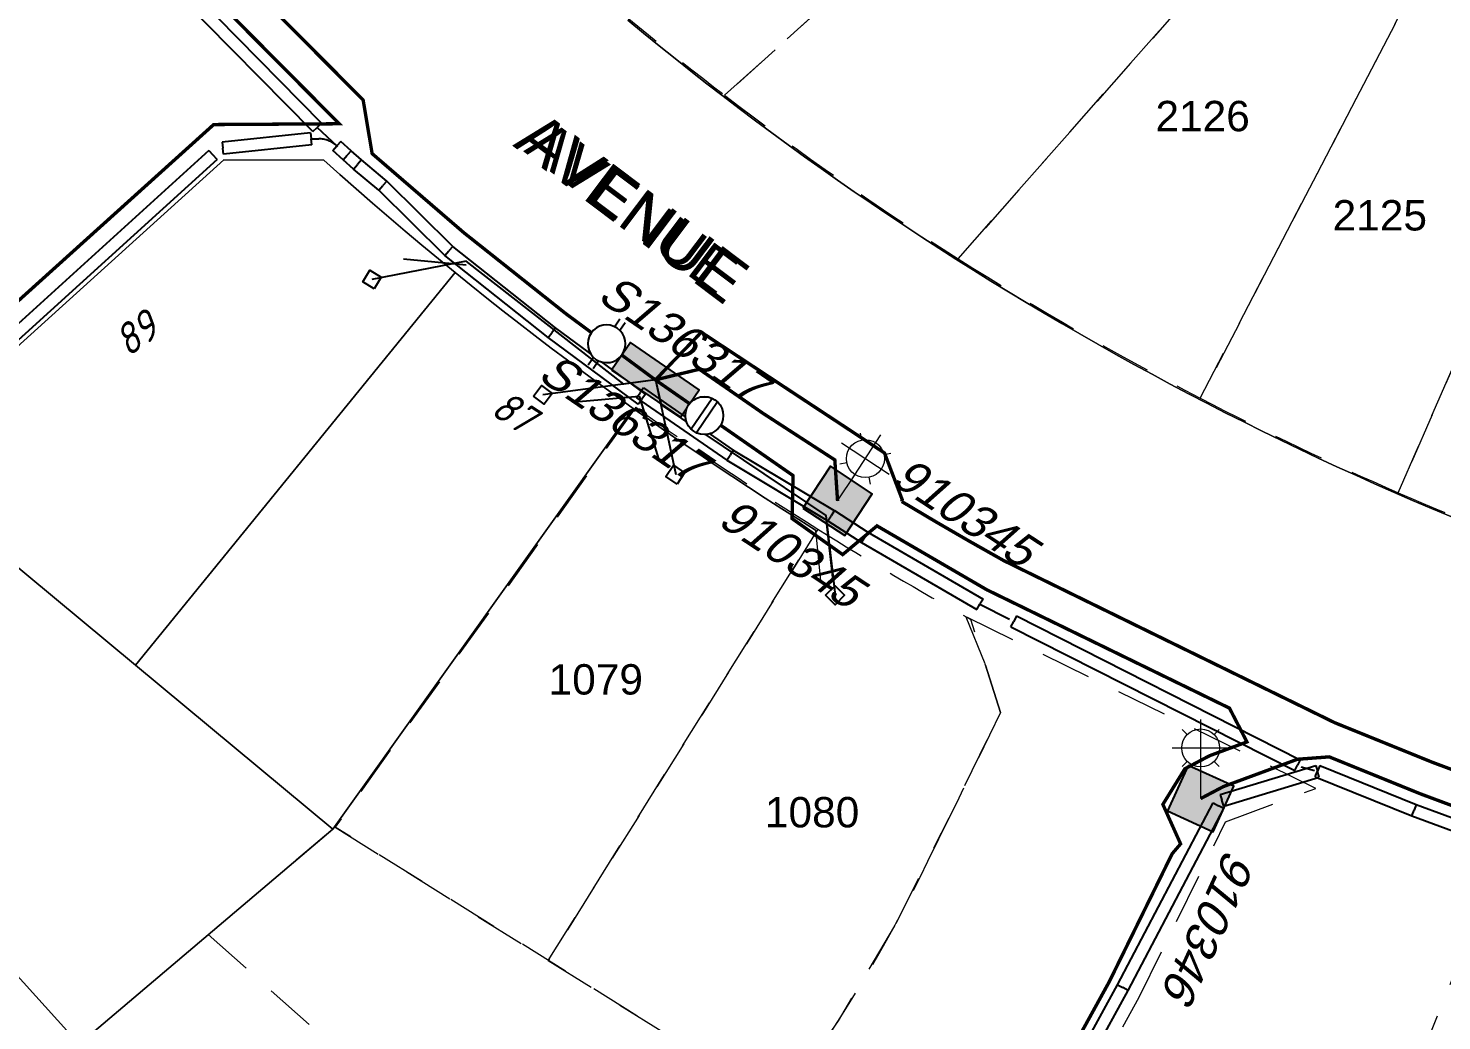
# Model space of a CAD drawing. Header units: metres. Extents: x 296308 to 298462, y 6229542 to 6231092.
# Drawn here: x 297510 to 297593.7, y 6230232.6 to 6230291.5 of the extents above; entities that cross this region are included whole.
import ezdxf
from ezdxf.enums import TextEntityAlignment as Align

# ---------------------------------------------------------------- set-up
doc = ezdxf.new("R2010")
doc.units = ezdxf.units.M
for name, pattern in [('Cable Exist UG', [8.2, 4, -1.2, 1.8, -1.2]), ('Dash', [5, 3, -2]), ('IECLCENT', [15.5, 9.5, -2, 2, -2])]:
    doc.linetypes.add(name, pattern=pattern)
doc.layers.get('0').update_dxf_attribs({"color": 6})
for name, color, linetype, lineweight in [('Cadastre Developer_SP_EXT', 9, 'Continuous', 5), ('Cadastre Land Parcels_SP_EXT', 9, 'Continuous', 5), ('Cadastre Roads_SP_EXT', 94, 'Continuous', 15)]:
    doc.layers.add(name, color=color, linetype=linetype, lineweight=lineweight)
for name, color, linetype in [('Duct_SP_EXT', 7, 'Continuous'), ('Equip_LV_EXT', 7, 'Continuous'), ('Equip_SP_SL_EXT', 7, 'Continuous'), ('Mains_LV_EXT', 7, 'Continuous'), ('Mains_LV_SL_EXT', 7, 'Continuous'), ('Notes_LV_MISC', 7, 'Continuous'), ('Notes_SP_MISC', 7, 'Continuous'), ('Services_SP_EXT', 7, 'Continuous'), ('SupportsUG_SP_LV_EXT', 7, 'Continuous'), ('SupportsUG_SP_LV_SL_EXT', 7, 'Continuous')]:
    doc.layers.add(name, color=color, linetype=linetype)
doc.styles.add('COLUMN_LABEL', font='arial.ttf')
doc.styles.add('iecARIAL', font='arial.ttf', dxfattribs={"height": 2})
doc.styles.add('ieISOCP', font='isocp.shx')
doc.styles.add('POLE_LABEL', font='arial.ttf')
doc.styles.get("Standard").update_dxf_attribs({"font": 'arial.ttf'})

# ---------------------------------------------------------------- blocks, each defined once
blk = doc.blocks.new('COLUMN_EXT')
blk.add_hatch(color=256).paths.add_polyline_path([(-1.485, 1.485), (-1.485, -1.485), (1.485, -1.485), (1.485, 1.485)])
blk.add_lwpolyline([(-1.485, -1.485), (1.485, -1.485), (1.485, 1.485), (-1.485, 1.485)], close=True)
at = {"style": 'COLUMN_LABEL', "oblique": 15, "flags": 8}
blk.add_attdef('ASSET_NUM', text='', height=2, dxfattribs=at).set_placement((2, 2), align=Align.BOTTOM_LEFT)
at = {"flags": 9}
for tag, style, p in [('STRUCTURE_PLANT_NUMBER', 'POLE_LABEL', (1.813, 0.031)), ('STREET_CODE', 'COLUMN_LABEL', (1.813, -0.2))]:
    blk.add_attdef(tag, text='', height=0.2, dxfattribs=dict(at, style=style)).set_placement(p, align=Align.MIDDLE_LEFT)
for tag, p in [('OWNED_BY', (1.813, -0.6)), ('STATE', (1.813, -0.8)), ('COLUMN_TYPE', (1.813, -0.4)), ('STREETNAME', (1.813, -1.6)), ('USAGE', (1.813, -1)), ('LEGEND', (1.813, -1.2)), ('LOCATION', (1.813, -1.4)), ('SUBURB', (1.813, -1.8)), ('NOTES', (1.813, -2))]:
    blk.add_attdef(tag, text='', height=0.2, dxfattribs=at).set_placement(p, align=Align.MIDDLE_LEFT)
at = {"flags": 1}
blk.add_attdef('Z', (1.813, -2.351), '', height=0.2, dxfattribs=at)
blk = doc.blocks.new('PILLAR_EXT')
blk.add_hatch(color=256).paths.add_polyline_path([(-2.475, 0.99), (-2.475, -0.99), (2.475, -0.99), (2.475, 0.99)])
blk.add_lwpolyline([(-2.475, -0.99), (2.475, -0.99), (2.475, 0.99), (-2.475, 0.99)], close=True)
at = {"style": 'iecARIAL', "oblique": 15, "flags": 8}
blk.add_attdef('ASSET_NUM', text='', height=2, dxfattribs=at).set_placement((1.5, 3.5), align=Align.BOTTOM_LEFT)
for tag, p, flags in [('OWNED_BY', (0, -0.2), 9), ('STATE', (0, -0.4), 9), ('SUPPORT_TYPE', (0, -0.6), 9), ('USAGE', (0, -0.8), 9), ('LEGEND', (0, -1), 9), ('STREETNAME', (0, -1.8), 9), ('LOCATION', (0, -1.2), 9), ('NOTES', (0, -1.4), 9), ('PARENT', (0, -1.6), 9), ('SUBURB', (0, -2), 1)]:
    blk.add_attdef(tag, p, '', height=0.2, dxfattribs=dict(flags=flags))
blk = doc.blocks.new('*U173')
at = {"lineweight": 15}
for p, q in [((0.32, 4.58), (4.08, 2.11)), ((0.96, 1.46), (3.43, 5.22)), ((1.78, 5.36), (1.89, 4.81)), ((4.22, 3.76), (3.67, 3.65)), ((0.18, 2.93), (0.73, 3.04)), ((0, 0), (1.38, 2.09)), ((2.61, 1.32), (2.5, 1.87))]:
    blk.add_line(p, q, dxfattribs=at)
blk.add_circle((2.2, 3.34), 1.5, dxfattribs=at)
at = {"style": 'iecARIAL', "oblique": 15, "flags": 9}
blk.add_attdef('ASSET_NUM', text='', height=2, dxfattribs=at).set_placement((1.5, 1.5), align=Align.BOTTOM_RIGHT)
for tag, p, height, flags in [('CONSTRUCTED_VOLTAGE', (0.98, -0.65), 0.2, 9), ('CONTROL_TYPE', (0.98, -0.85), 0.2, 9), ('LANTERN_PURPOSE', (0.98, -1.05), 0.2, 9), ('LANTERN_TYPE', (0.98, -1.25), 0.2, 9), ('LNUMBER', (2.18, -3.25), 2.5, 8), ('OPERATING_VOLTAGE', (0.98, -1.65), 0.2, 9), ('ORIENTATION', (0.98, -1.85), 0.2, 9), ('OWNED_BY', (0.98, -2.05), 0.2, 9), ('STATE', (0.98, -2.25), 0.2, 9), ('NO_PHASES', (0.98, -1.45), 0.2, 9), ('USAGE', (0.98, -2.45), 0.2, 9), ('CEXIST', (0.98, -2.65), 0.2, 9), ('CNEW', (0.98, -2.85), 0.2, 9), ('CNUMBER', (0.98, -3.05), 0.2, 9), ('CREMOVE', (0.98, -3.25), 0.2, 9), ('CREPLACE', (0.98, -3.45), 0.2, 9), ('LKINGHEIGHT', (0.98, -3.65), 0.2, 9), ('LBRACKET', (0.98, -3.85), 0.2, 9), ('LBRACKETVOCAB', (0.98, -4.05), 0.2, 9), ('LCATEGORY', (0.98, -4.25), 0.2, 9), ('LCHARGE1', (0.98, -4.45), 0.2, 9), ('LCHARGE1PERCENT', (0.98, -4.65), 0.2, 9), ('LCHARGE2', (0.98, -4.85), 0.2, 9), ('LCHARGE2PERCENT', (0.98, -5.05), 0.2, 9), ('LCHARGE3', (0.98, -5.25), 0.2, 9), ('LCHARGE3PERCENT', (0.98, -5.45), 0.2, 9), ('LEXIST', (0.98, -5.65), 0.2, 9), ('LLAMP', (0.98, -5.85), 0.2, 9), ('LLAMPVOCAB', (0.98, -6.05), 0.2, 9), ('LMAST', (0.98, -6.25), 0.2, 9), ('LMASTVOCAB', (0.98, -6.45), 0.2, 9), ('LNEW', (0.98, -6.65), 0.2, 9), ('LANTNUMBER', (0.98, -6.85), 0.2, 9), ('LOUTREACH', (0.98, -7.25), 0.2, 9), ('LOUTREACHVOCAB', (0.98, -7.45), 0.2, 9), ('LRATECODE', (0.98, -7.65), 0.2, 9), ('LREMOVE', (0.98, -7.85), 0.2, 9), ('LREPLACE', (0.98, -8.05), 0.2, 9), ('LTYPE', (0.98, -8.25), 0.2, 9), ('LTYPEVOCAB', (0.98, -8.45), 0.2, 9), ('LEGEND', (0.98, -8.65), 0.2, 9), ('LOCATION', (0.98, -8.85), 0.2, 9), ('NOTES', (0.98, -9.05), 0.2, 9), ('STREETNAME', (0.98, -9.25), 0.2, 9), ('SUBURB', (0.98, -9.45), 0.2, 1)]:
    blk.add_attdef(tag, p, '', height=height, dxfattribs=dict(flags=flags))
blk = doc.blocks.new('*U169')
at = {"lineweight": 15}
for p, q in [((0, 1.75), (0, 6.25)), ((-1.46, 5.46), (-1.06, 5.06)), ((1.46, 5.46), (1.06, 5.06)), ((-2.25, 4), (2.25, 4)), ((-1.46, 2.54), (-1.06, 2.94)), ((0, 0), (0, 2.5)), ((1.46, 2.54), (1.06, 2.94))]:
    blk.add_line(p, q, dxfattribs=at)
blk.add_circle((0, 4), 1.5, dxfattribs=at)
at = {"style": 'iecARIAL', "oblique": 15, "flags": 9}
blk.add_attdef('ASSET_NUM', text='', height=2, dxfattribs=at).set_placement((1.5, 1.5), align=Align.BOTTOM_RIGHT)
for tag, p, height, flags in [('CONSTRUCTED_VOLTAGE', (0.98, -0.65), 0.2, 9), ('CONTROL_TYPE', (0.98, -0.85), 0.2, 9), ('LANTERN_PURPOSE', (0.98, -1.05), 0.2, 9), ('LANTERN_TYPE', (0.98, -1.25), 0.2, 9), ('LNUMBER', (2.18, -3.25), 2.5, 8), ('OPERATING_VOLTAGE', (0.98, -1.65), 0.2, 9), ('ORIENTATION', (0.98, -1.85), 0.2, 9), ('OWNED_BY', (0.98, -2.05), 0.2, 9), ('STATE', (0.98, -2.25), 0.2, 9), ('NO_PHASES', (0.98, -1.45), 0.2, 9), ('USAGE', (0.98, -2.45), 0.2, 9), ('CEXIST', (0.98, -2.65), 0.2, 9), ('CNEW', (0.98, -2.85), 0.2, 9), ('CNUMBER', (0.98, -3.05), 0.2, 9), ('CREMOVE', (0.98, -3.25), 0.2, 9), ('CREPLACE', (0.98, -3.45), 0.2, 9), ('LKINGHEIGHT', (0.98, -3.65), 0.2, 9), ('LBRACKET', (0.98, -3.85), 0.2, 9), ('LBRACKETVOCAB', (0.98, -4.05), 0.2, 9), ('LCATEGORY', (0.98, -4.25), 0.2, 9), ('LCHARGE1', (0.98, -4.45), 0.2, 9), ('LCHARGE1PERCENT', (0.98, -4.65), 0.2, 9), ('LCHARGE2', (0.98, -4.85), 0.2, 9), ('LCHARGE2PERCENT', (0.98, -5.05), 0.2, 9), ('LCHARGE3', (0.98, -5.25), 0.2, 9), ('LCHARGE3PERCENT', (0.98, -5.45), 0.2, 9), ('LEXIST', (0.98, -5.65), 0.2, 9), ('LLAMP', (0.98, -5.85), 0.2, 9), ('LLAMPVOCAB', (0.98, -6.05), 0.2, 9), ('LMAST', (0.98, -6.25), 0.2, 9), ('LMASTVOCAB', (0.98, -6.45), 0.2, 9), ('LNEW', (0.98, -6.65), 0.2, 9), ('LANTNUMBER', (0.98, -6.85), 0.2, 9), ('LOUTREACH', (0.98, -7.25), 0.2, 9), ('LOUTREACHVOCAB', (0.98, -7.45), 0.2, 9), ('LRATECODE', (0.98, -7.65), 0.2, 9), ('LREMOVE', (0.98, -7.85), 0.2, 9), ('LREPLACE', (0.98, -8.05), 0.2, 9), ('LTYPE', (0.98, -8.25), 0.2, 9), ('LTYPEVOCAB', (0.98, -8.45), 0.2, 9), ('LEGEND', (0.98, -8.65), 0.2, 9), ('LOCATION', (0.98, -8.85), 0.2, 9), ('NOTES', (0.98, -9.05), 0.2, 9), ('STREETNAME', (0.98, -9.25), 0.2, 9), ('SUBURB', (0.98, -9.45), 0.2, 1)]:
    blk.add_attdef(tag, p, '', height=height, dxfattribs=dict(flags=flags))
blk = doc.blocks.new('CCP_EXT')
at = {"flags": 9}
for tag, p in [('USAGE', (0, -1.2)), ('LEGEND', (0, -1.4)), ('LIFE_SUPPORT', (0, -1.6)), ('STATE', (0, -1.8)), ('NOTES', (0, -2))]:
    blk.add_attdef(tag, text='', height=0.2, dxfattribs=at).set_placement(p, align=Align.MIDDLE_LEFT)
blk.add_wipeout([(0, 0.566), (0.566, 0), (0, -0.566), (-0.566, 0)])
blk.add_lwpolyline([(-0.566, 0), (0, 0.566), (0.566, 0), (0, -0.566), (-0.566, 0)])
at = {"flags": 1}
blk.add_attdef('Z', (0, 0), '', height=0.2, dxfattribs=at)
at = {"flags": 9}
for tag, p in [('CCP_TYPE', (0, 0)), ('OPERATING_VOLTAGE', (0, -0.6)), ('ORIENTATION', (0, -0.8)), ('CONSTRUCTED_VOLTAGE', (0, -0.2)), ('NO_PHASES', (0, -0.4)), ('OWNED_BY', (0, -1))]:
    blk.add_attdef(tag, text='', height=0.2, dxfattribs=at).set_placement(p, align=Align.MIDDLE_LEFT)
blk = doc.blocks.new('LV_UG_LINKS_CLOSED_EXT')
blk.add_wipeout([(-1.06, 1.06), (-1.18, 0.92), (-1.29, 0.76), (-1.37, 0.59), (-1.43, 0.42), (-1.48, 0.23), (-1.49, 0.05), (-1.49, -0.14), (-1.46, -0.33), (-1.41, -0.51), (-1.33, -0.68), (-1.24, -0.84), (-1.12, -0.99), (-0.99, -1.12), (-0.84, -1.24), (-0.68, -1.33), (-0.51, -1.41), (-0.33, -1.46), (-0.14, -1.49), (0.05, -1.49), (0.23, -1.48), (0.42, -1.43), (0.59, -1.37), (0.76, -1.29), (0.92, -1.18), (1.06, -1.06), (1.18, -0.92), (1.29, -0.76), (1.37, -0.59), (1.43, -0.42), (1.48, -0.23), (1.49, -0.05), (1.49, 0.14), (1.46, 0.33), (1.41, 0.51), (1.33, 0.68), (1.24, 0.84), (1.12, 0.99), (0.99, 1.12), (0.84, 1.24), (0.68, 1.33), (0.51, 1.41), (0.33, 1.46), (0.14, 1.49), (-0.05, 1.49), (-0.23, 1.48), (-0.42, 1.43), (-0.59, 1.37), (-0.76, 1.29), (-0.92, 1.18)])
for p, q in [((-0.25, -1.48), (-0.25, 1.48)), ((0.25, -1.48), (0.25, 1.48))]:
    blk.add_line(p, q)
blk.add_circle((0, 0), 1.5)
at = {"flags": 9}
for tag, p in [('ACTUAL_STATUS', (0, 0)), ('CONSTRUCTED_VOLTAGE', (0, -0.2)), ('OPERATING_VOLTAGE', (0, -0.6)), ('ORIENTATION', (0, -0.8)), ('STATE', (0, -1)), ('SWITCH_TYPE', (0, -1.2)), ('NO_PHASES', (0, -0.4)), ('USAGE', (0, -1.4)), ('NOTES', (0, -1.6))]:
    blk.add_attdef(tag, text='', height=0.2, dxfattribs=at).set_placement(p, align=Align.MIDDLE_LEFT)
at = {"flags": 1}
blk.add_attdef('Z', (0, 0), '', height=0.2, dxfattribs=at)
blk = doc.blocks.new('LV_UG_LINKS_OPEN_EXT')
for p, q in [((-0.25, 1.47), (-0.25, 2.22)), ((0.25, 1.47), (0.25, 2.22)), ((-0.25, -1.47), (-0.25, -2.22)), ((0.25, -1.47), (0.25, -2.22))]:
    blk.add_line(p, q)
at = {"flags": 9}
for tag, p in [('ACTUAL_STATUS', (0, 0)), ('CONSTRUCTED_VOLTAGE', (0, -0.2)), ('OPERATING_VOLTAGE', (0, -0.6)), ('ORIENTATION', (0, -0.8)), ('STATE', (0, -1)), ('SWITCH_TYPE', (0, -1.2)), ('NO_PHASES', (0, -0.4)), ('USAGE', (0, -1.4)), ('NOTES', (0, -1.6))]:
    blk.add_attdef(tag, text='', height=0.2, dxfattribs=at).set_placement(p, align=Align.MIDDLE_LEFT)
at = {"flags": 1}
blk.add_attdef('Z', (0, 0), '', height=0.2, dxfattribs=at)
blk.add_wipeout([(-0.25, 1.47), (-0.43, 1.43), (-0.61, 1.36), (-0.77, 1.28), (-0.93, 1.17), (-1.07, 1.05), (-1.19, 0.9), (-1.29, 0.75), (-1.38, 0.58), (-1.44, 0.4), (-1.48, 0.22), (-1.49, 0.03), (-1.49, -0.16), (-1.45, -0.34), (-1.4, -0.52), (-1.32, -0.69), (-1.23, -0.85), (-1.11, -1), (-0.98, -1.13), (-0.83, -1.24), (-0.66, -1.34), (-0.49, -1.41), (-0.31, -1.46), (-0.13, -1.49), (0.06, -1.49), (0.25, -1.47), (0.43, -1.43), (0.61, -1.36), (0.77, -1.28), (0.93, -1.17), (1.07, -1.05), (1.19, -0.9), (1.29, -0.75), (1.38, -0.58), (1.44, -0.4), (1.48, -0.22), (1.49, -0.03), (1.49, 0.16), (1.45, 0.34), (1.4, 0.52), (1.32, 0.69), (1.23, 0.85), (1.11, 1), (0.98, 1.13), (0.83, 1.24), (0.66, 1.34), (0.49, 1.41), (0.31, 1.46), (0.13, 1.49), (-0.06, 1.49)])
blk.add_lwpolyline([(0, -1.49, 1), (0, 1.49, 1)], format="xyb", close=True)

msp = doc.modelspace()

# ---------------------------------------------------------------- linework, layer by layer
at = {"layer": 'Cadastre Developer_SP_EXT', "linetype": 'Dash'}
for points in [[(297576.493, 6230310.298), (297565.102, 6230322.919), (297541.073, 6230301.231), (297541.073, 6230295.871), (297541.073, 6230295.871, 0.017224), (297551.231, 6230287.5)], [(297585.202, 6230300.648), (297576.493, 6230310.298), (297551.231, 6230287.5), (297551.231, 6230287.5, 0.02211), (297565.071, 6230277.814)], [(297593.272, 6230296.18), (297585.202, 6230300.648), (297565.071, 6230277.814), (297565.071, 6230277.814, 0.021671), (297579.416, 6230269.545)], [(297603.157, 6230291.461), (297593.272, 6230296.18), (297579.416, 6230269.545), (297579.416, 6230269.545, 0.017007), (297591.143, 6230263.942)], [(297613.341, 6230287.42), (297603.157, 6230291.461), (297591.143, 6230263.942), (297591.143, 6230263.942, 0.017009), (297603.225, 6230259.15)], [(297609.399, 6230238.243, -0.015317), (297597.212, 6230242.184), (297597.212, 6230242.184), (297584.997, 6230212.018), (297601.641, 6230202.483)], [(297544.656, 6230216.348, -0.030709), (297536.043, 6230208.935), (297536.043, 6230208.935), (297532.303, 6230206.097), (297513.112, 6230231.379), (297520.634, 6230237.744)]]:
    msp.add_lwpolyline(points, format="xyb", close=True, dxfattribs=at)
msp.add_lwpolyline([(297572.422, 6230227.888), (297575.802, 6230234.036), (297580.911, 6230244.434), (297586.265, 6230246.412), (297565.524, 6230256.59), (297566.69, 6230253.713), (297567.584, 6230250.913), (297564.963, 6230245.544), (297561.305, 6230238.268), (297557.963, 6230232.64), (297554.459, 6230227.576)], dxfattribs=at)
msp.add_lwpolyline([(297554.511, 6230227.635), (297528.155, 6230244.11), (297520.634, 6230237.744), (297544.656, 6230216.348), (297554.511, 6230227.635)], close=True, dxfattribs=at)
at = {"layer": 'Cadastre Land Parcels_SP_EXT', "linetype": 'Continuous'}
for points in [[(297545.493, 6230291.951), (297546.422, 6230291.185), (297547.355, 6230290.427), (297548.294, 6230289.673), (297549.235, 6230288.925), (297550.183, 6230288.183), (297551.136, 6230287.448), (297552.092, 6230286.718), (297553.054, 6230285.994), (297554.02, 6230285.276), (297554.989, 6230284.565), (297555.965, 6230283.86), (297556.944, 6230283.16), (297557.927, 6230282.467), (297558.916, 6230281.78), (297559.908, 6230281.1), (297560.904, 6230280.425), (297561.906, 6230279.758), (297562.911, 6230279.095), (297563.919, 6230278.44), (297564.932, 6230277.791), (297565.969, 6230277.136), (297567.01, 6230276.489), (297568.054, 6230275.848), (297569.103, 6230275.214), (297570.157, 6230274.585), (297571.213, 6230273.965), (297572.274, 6230273.351), (297573.339, 6230272.744), (297574.408, 6230272.144), (297575.48, 6230271.55), (297576.557, 6230270.964), (297577.637, 6230270.384), (297578.721, 6230269.812), (297579.807, 6230269.245), (297580.899, 6230268.687), (297581.994, 6230268.136), (297583.092, 6230267.591), (297584.193, 6230267.053), (297585.298, 6230266.522), (297586.406, 6230265.999), (297587.518, 6230265.484), (297588.633, 6230264.973), (297589.751, 6230264.472), (297590.872, 6230263.976), (297591.997, 6230263.489), (297593.125, 6230263.008), (297594.256, 6230262.536)], [(297594.256, 6230262.536), (297593.125, 6230263.008), (297591.997, 6230263.489), (297590.872, 6230263.976), (297589.751, 6230264.472), (297588.633, 6230264.973), (297587.518, 6230265.484), (297586.406, 6230265.999), (297585.298, 6230266.522), (297584.193, 6230267.053), (297583.092, 6230267.591), (297581.994, 6230268.136), (297580.899, 6230268.687), (297579.807, 6230269.245), (297578.721, 6230269.812), (297577.637, 6230270.384), (297576.557, 6230270.964), (297575.48, 6230271.55), (297574.408, 6230272.144), (297573.339, 6230272.744), (297572.274, 6230273.351), (297571.213, 6230273.965), (297570.157, 6230274.585), (297569.103, 6230275.214), (297568.054, 6230275.848), (297567.01, 6230276.489), (297565.969, 6230277.136), (297564.932, 6230277.791)], [(297556.624, 6230261.726), (297555.624, 6230262.355), (297554.627, 6230262.988), (297553.633, 6230263.628), (297552.643, 6230264.272), (297551.657, 6230264.923), (297550.676, 6230265.579), (297549.697, 6230266.241), (297548.722, 6230266.908), (297547.751, 6230267.58), (297546.784, 6230268.258), (297545.82, 6230268.942), (297528.017, 6230244.006), (297512.975, 6230231.248)]]:
    msp.add_lwpolyline(points, dxfattribs=at)
for points in [[(297535.264, 6230276.993), (297534.273, 6230277.805), (297533.286, 6230278.624), (297532.305, 6230279.448), (297531.329, 6230280.278), (297530.358, 6230281.114), (297529.392, 6230281.956), (297528.431, 6230282.804), (297527.476, 6230283.658), (297521.559, 6230283.677), (297501.779, 6230265.785), (297516.312, 6230253.723), (297535.264, 6230276.993)], [(297545.82, 6230268.942), (297544.841, 6230269.646), (297543.864, 6230270.356), (297542.891, 6230271.071), (297541.923, 6230271.792), (297540.959, 6230272.519), (297539.999, 6230273.25), (297539.043, 6230273.988), (297538.092, 6230274.731), (297537.144, 6230275.48), (297536.202, 6230276.234), (297535.264, 6230276.993), (297516.312, 6230253.723), (297528.017, 6230244.006), (297545.82, 6230268.942)], [(297528.017, 6230244.006), (297516.312, 6230253.723), (297501.779, 6230265.785), (297490.769, 6230255.827), (297512.975, 6230231.248), (297528.017, 6230244.006)], [(297512.975, 6230231.248), (297490.769, 6230255.827), (297479.625, 6230245.745), (297501.509, 6230221.523), (297512.975, 6230231.248)]]:
    msp.add_lwpolyline(points, close=True, dxfattribs=at)
at = {"layer": 'Cadastre Roads_SP_EXT', "linetype": 'Continuous'}
for points in [[(297564.932, 6230277.791), (297563.919, 6230278.44), (297562.911, 6230279.095), (297561.906, 6230279.758), (297560.904, 6230280.425), (297559.908, 6230281.1), (297558.916, 6230281.78), (297557.927, 6230282.467), (297556.944, 6230283.16), (297555.965, 6230283.86), (297554.989, 6230284.565), (297554.02, 6230285.276), (297553.054, 6230285.994), (297552.092, 6230286.718), (297551.136, 6230287.448), (297550.183, 6230288.183), (297549.235, 6230288.925), (297548.294, 6230289.673), (297547.355, 6230290.426), (297546.422, 6230291.185), (297545.493, 6230291.951)], [(297459.255, 6230227.32), (297468.48, 6230235.665), (297479.625, 6230245.745), (297490.769, 6230255.827), (297501.779, 6230265.785), (297521.559, 6230283.677)], [(297565.451, 6230277.464), (297564.932, 6230277.791), (297564.932, 6230277.791)]]:
    msp.add_lwpolyline(points, dxfattribs=at)
at = {"layer": 'Duct_SP_EXT'}
for p, q in [((297527.347, 6230285.851), (297515.713, 6230297.663)), ((297526.834, 6230285.346), (297515.2, 6230297.158)), ((297526.695, 6230285.278), (297521.451, 6230284.723)), ((297526.695, 6230285.278), (297526.733, 6230284.92)), ((297526.834, 6230285.346), (297527.09, 6230285.598)), ((297527.347, 6230285.851), (297527.09, 6230285.598)), ((297521.451, 6230284.723), (297521.489, 6230284.365)), ((297521.527, 6230284.007), (297521.489, 6230284.365)), ((297526.771, 6230284.562), (297521.527, 6230284.007)), ((297526.771, 6230284.562), (297526.733, 6230284.92)), ((297528.005, 6230284.237), (297528.248, 6230284.502)), ((297528.491, 6230284.768), (297528.248, 6230284.502)), ((297529.097, 6230284.213), (297528.491, 6230284.768)), ((297520.669, 6230284.231), (297501.382, 6230266.702)), ((297521.153, 6230283.698), (297501.866, 6230266.169)), ((297520.669, 6230284.231), (297520.911, 6230283.965)), ((297521.153, 6230283.698), (297520.911, 6230283.965)), ((297528.616, 6230283.678), (297528.005, 6230284.237)), ((297528.616, 6230283.678), (297528.857, 6230283.945)), ((297529.24, 6230283.126), (297528.616, 6230283.678)), ((297529.097, 6230284.213), (297528.857, 6230283.945)), ((297529.709, 6230283.672), (297529.097, 6230284.213)), ((297529.705, 6230283.676), (297529.475, 6230283.399)), ((297529.709, 6230283.672), (297529.475, 6230283.399)), ((297531.216, 6230282.418), (297529.705, 6230283.676)), ((297529.705, 6230283.676), (297529.709, 6230283.672)), ((297529.24, 6230283.126), (297529.475, 6230283.399)), ((297529.244, 6230283.122), (297529.24, 6230283.126)), ((297529.244, 6230283.122), (297529.475, 6230283.399)), ((297530.732, 6230281.884), (297529.244, 6230283.122)), ((297530.732, 6230281.884), (297530.974, 6230282.151)), ((297534.65, 6230278.003), (297530.732, 6230281.884)), ((297531.216, 6230282.418), (297530.974, 6230282.151)), ((297535.129, 6230278.542), (297531.216, 6230282.418)), ((297535.129, 6230278.542), (297534.889, 6230278.272)), ((297541.209, 6230273.713), (297535.129, 6230278.542)), ((297534.65, 6230278.003), (297534.889, 6230278.272)), ((297540.771, 6230273.142), (297534.65, 6230278.003)), ((297540.771, 6230273.142), (297540.99, 6230273.428)), ((297541.209, 6230273.713), (297540.99, 6230273.428)), ((297546.421, 6230270.158), (297546.216, 6230269.861)), ((297546.421, 6230270.158), (297551.746, 6230266.472)), ((297546.011, 6230269.565), (297546.216, 6230269.861)), ((297546.104, 6230269.197), (297546.318, 6230269.487)), ((297546.532, 6230269.776), (297546.318, 6230269.487)), ((297551.355, 6230265.867), (297551.551, 6230266.17)), ((297551.355, 6230265.867), (297557.354, 6230262.268)), ((297551.746, 6230266.472), (297551.551, 6230266.17)), ((297551.746, 6230266.472), (297557.724, 6230262.885)), ((297557.346, 6230262.273), (297557.539, 6230262.576)), ((297557.354, 6230262.268), (297557.539, 6230262.576)), ((297557.724, 6230262.885), (297557.539, 6230262.576)), ((297557.733, 6230262.88), (297557.539, 6230262.576)), ((297557.733, 6230262.88), (297559.726, 6230261.608)), ((297557.346, 6230262.273), (297559.351, 6230260.993)), ((297559.351, 6230260.993), (297559.539, 6230261.3)), ((297559.351, 6230260.993), (297566.183, 6230257.016)), ((297559.726, 6230261.608), (297559.539, 6230261.3)), ((297559.726, 6230261.608), (297566.545, 6230257.638)), ((297566.545, 6230257.638), (297566.364, 6230257.327)), ((297566.183, 6230257.016), (297566.364, 6230257.327)), ((297568.526, 6230256.636), (297568.363, 6230256.315)), ((297568.526, 6230256.636), (297585.345, 6230248.109)), ((297568.2, 6230255.994), (297568.363, 6230256.315)), ((297568.2, 6230255.994), (297585.019, 6230247.467)), ((297580.595, 6230246.054), (297586.263, 6230247.777)), ((297585.019, 6230247.467), (297585.182, 6230247.788)), ((297585.345, 6230248.109), (297585.182, 6230247.788)), ((297586.233, 6230247.098), (297586.368, 6230247.432)), ((297586.263, 6230247.777), (297586.368, 6230247.432)), ((297586.502, 6230247.767), (297586.368, 6230247.432)), ((297586.472, 6230247.088), (297586.368, 6230247.432)), ((297586.502, 6230247.767), (297592.22, 6230245.468)), ((297580.804, 6230245.365), (297586.472, 6230247.088)), ((297586.233, 6230247.098), (297591.96, 6230244.796)), ((297580.595, 6230246.054), (297580.699, 6230245.71)), ((297574.516, 6230234.774), (297580.173, 6230245.551)), ((297575.15, 6230234.433), (297580.81, 6230245.216)), ((297580.173, 6230245.551), (297580.491, 6230245.383)), ((297580.81, 6230245.216), (297580.491, 6230245.383)), ((297580.804, 6230245.365), (297580.699, 6230245.71)), ((297591.96, 6230244.796), (297592.09, 6230245.132)), ((297592.22, 6230245.468), (297592.09, 6230245.132)), ((297592.22, 6230245.468), (297597.665, 6230243.436)), ((297591.96, 6230244.796), (297597.436, 6230242.753)), ((297571.159, 6230228.67), (297574.516, 6230234.774)), ((297571.779, 6230228.302), (297575.15, 6230234.433)), ((297574.516, 6230234.774), (297574.833, 6230234.603)), ((297575.15, 6230234.433), (297574.833, 6230234.603))]:
    msp.add_line(p, q, dxfattribs=at)
at = {"layer": 'Mains_LV_EXT', "linetype": 'IECLCENT', "lineweight": 30, "ltscale": 0.5, "const_width": 0.2, "flags": 128}
msp.add_lwpolyline([(297496.112, 6230320.994), (297510.839, 6230303.698), (297512.746, 6230304.555), (297513.064, 6230304.237), (297514.468, 6230302.643), (297515.442, 6230301.688), (297514.665, 6230299.633), (297528.392, 6230285.813), (297520.953, 6230285.767), (297502.664, 6230269.26), (297503.541, 6230266.73), (297500.767, 6230264.213), (297498.606, 6230265.597), (297478.703, 6230247.634)], dxfattribs=at)
at = {"layer": 'Mains_LV_SL_EXT', "linetype": 'IECLCENT', "lineweight": 15, "ltscale": 0.5, "const_width": 0.2, "flags": 128}
msp.add_lwpolyline([(297610.012, 6230240.147), (297609.623, 6230240.273), (297609.623, 6230240.273), (297597.869, 6230244.074), (297592.456, 6230246.093), (297587.061, 6230248.282), (297585.175, 6230248.141), (297585.175, 6230248.141), (297580.79, 6230246.522), (297579.441, 6230245.81)], dxfattribs=at)
at = {"layer": 'Notes_SP_MISC', "linetype": 'Cable Exist UG'}
for points in [[(297527.068, 6230285.621), (297528.254, 6230284.497)], [(297532.193, 6230277.806), (297535.918, 6230277.455)], [(297557.262, 6230262.098), (297557.623, 6230258.908)], [(297566.364, 6230257.327), (297568.113, 6230256.439)], [(297585.403, 6230247.684), (297586.186, 6230247.48)]]:
    msp.add_lwpolyline(points, dxfattribs=at)
msp.add_lwpolyline([(297526.733, 6230284.92), (297527.175, 6230284.92), (297527.175, 6230284.92, -0.186501), (297528.242, 6230284.51), (297528.242, 6230284.51), (297528.289, 6230284.467)], format="xyb", dxfattribs=at)

# ---------------------------------------------------------------- block references
at = {"layer": 'Equip_SP_SL_EXT', "xscale": 0.75, "yscale": 0.75, "zscale": 0.75}
for name, p in [('*U173', (297557.923, 6230263.454)), ('*U169', (297579.441, 6230245.81))]:
    msp.add_blockref(name, p, dxfattribs=at)
at = {"layer": 'Notes_LV_MISC'}
ref = msp.add_blockref('COLUMN_EXT', (297579.441, 6230245.81), dxfattribs=dict(at, rotation=245.3764351936244))
ref.add_attrib('ASSET_NUM', '910346', dxfattribs={"layer": '0', "height": 2, "rotation": 245.37644, "style": 'COLUMN_LABEL', "oblique": 15}).set_placement((297580.426, 6230243.158), align=Align.BOTTOM_LEFT)
at = {"layer": 'Services_SP_EXT'}
msp.add_blockref('CCP_EXT', (297557.778, 6230257.861), dxfattribs=at)
at = {"layer": 'SupportsUG_SP_LV_EXT'}
ref = msp.add_blockref('PILLAR_EXT', (297547.126, 6230270.63), dxfattribs=dict(at, rotation=325.5746407206542))
ref.add_attrib('ASSET_NUM', 'S136317', dxfattribs={"layer": '0', "height": 2, "rotation": 325.57464, "style": 'iecARIAL', "oblique": 15}).set_placement((297543.258, 6230274.923), align=Align.BOTTOM_LEFT)
at = {"layer": 'SupportsUG_SP_LV_SL_EXT'}
ref = msp.add_blockref('COLUMN_EXT', (297557.923, 6230263.454), dxfattribs=dict(at, rotation=326.6810710434717))
ref.add_attrib('ASSET_NUM', '910345', dxfattribs={"layer": '0', "height": 2, "rotation": 326.68107, "style": 'COLUMN_LABEL', "oblique": 15}).set_placement((297560.693, 6230264.027), align=Align.BOTTOM_LEFT)
ref = msp.add_blockref('COLUMN_EXT', (297579.441, 6230245.81), dxfattribs=dict(at, rotation=245.3764351936244))
ref.add_attrib('ASSET_NUM', '910346', dxfattribs={"layer": '0', "height": 2, "rotation": 245.37644, "style": 'COLUMN_LABEL', "oblique": 15}).set_placement((297580.426, 6230243.158), align=Align.BOTTOM_LEFT)

# ---------------------------------------------------------------- texts
at = {"layer": 'Cadastre Developer_SP_EXT'}
for s, p in [('2126', (297576.76, 6230285.37)), ('2125', (297587.259, 6230279.487)), ('1079', (297540.799, 6230251.977)), ('1080', (297553.618, 6230244.101))]:
    msp.add_text(s, height=1.8, dxfattribs=at).set_placement(p)
at = {"layer": 'Cadastre Land Parcels_SP_EXT', "style": 'ieISOCP', "oblique": 15}
for s, rotation, p in [('89', 35.79434, (297515.877, 6230271.938)), ('87', 326.47247, (297537.27, 6230268.644))]:
    msp.add_text(s, height=1.8, rotation=rotation, dxfattribs=at).set_placement(p)
at = {"layer": 'Cadastre Roads_SP_EXT'}
msp.add_text('AVENUE', height=2.75, rotation=323, dxfattribs=at).set_placement((297545.77, 6230280.867), align=Align.MIDDLE_CENTER)
at = {"layer": 'Notes_LV_MISC'}
msp.add_text('AVENUE', height=2.5, rotation=323, dxfattribs=at).set_placement((297545.77, 6230280.867), align=Align.MIDDLE_CENTER)

# ---------------------------------------------------------------- next in the draw order: linework, layer by layer
at = {"layer": 'Cadastre Developer_SP_EXT', "linetype": 'Dash'}
msp.add_lwpolyline([(297567.584, 6230250.913), (297565.825, 6230256.422), (297565.825, 6230256.422, -0.012586), (297556.762, 6230261.775), (297556.762, 6230261.775), (297540.783, 6230236.216), (297554.511, 6230227.635), (297554.511, 6230227.635, 0.045756), (297563.282, 6230242.095)], format="xyb", close=True, dxfattribs=at)

# ---------------------------------------------------------------- next in the draw order: block references
at = {"layer": 'Notes_LV_MISC'}
ref = msp.add_blockref('COLUMN_EXT', (297557.923, 6230263.454), dxfattribs=dict(at, rotation=326.6810710434717))
ref.add_attrib('ASSET_NUM', '910345', dxfattribs={"layer": '0', "height": 2, "rotation": 326.68107, "style": 'COLUMN_LABEL', "oblique": 15}).set_placement((297550.405, 6230261.589), align=Align.BOTTOM_LEFT)
at = {"layer": 'Services_SP_EXT'}
for p, rotation in [((297530.333, 6230276.582), 103.5746409028804), ((297540.458, 6230269.745), 7.574640866717939), ((297548.302, 6230265.011), 101.2007978529913)]:
    msp.add_blockref('CCP_EXT', p, dxfattribs=dict(at, rotation=rotation))

# ---------------------------------------------------------------- next in the draw order: linework, layer by layer
at = {"layer": 'Cadastre Developer_SP_EXT', "linetype": 'Dash'}
msp.add_lwpolyline([(297556.762, 6230261.775, -0.015542), (297545.961, 6230269.005), (297545.961, 6230269.005), (297528.155, 6230244.11), (297540.783, 6230236.216)], format="xyb", close=True, dxfattribs=at)
at = {"layer": 'Cadastre Roads_SP_EXT', "linetype": 'Continuous'}
msp.add_lwpolyline([(297521.559, 6230283.677), (297527.476, 6230283.658), (297528.431, 6230282.805), (297529.392, 6230281.956), (297530.358, 6230281.114), (297531.329, 6230280.278), (297532.305, 6230279.448), (297533.286, 6230278.624), (297534.273, 6230277.805), (297535.264, 6230276.993), (297536.202, 6230276.234), (297537.144, 6230275.48), (297538.092, 6230274.731), (297539.043, 6230273.988), (297539.999, 6230273.25), (297540.959, 6230272.519), (297541.923, 6230271.792), (297542.891, 6230271.071), (297543.863, 6230270.356), (297544.841, 6230269.646), (297545.82, 6230268.942), (297546.784, 6230268.258), (297547.751, 6230267.58), (297548.722, 6230266.908), (297549.697, 6230266.241), (297550.676, 6230265.579), (297551.657, 6230264.923), (297552.643, 6230264.272), (297553.633, 6230263.628), (297554.627, 6230262.988), (297555.624, 6230262.355), (297556.624, 6230261.726), (297556.919, 6230258.717)], dxfattribs=at)
at = {"layer": 'Duct_SP_EXT'}
for p, q in [((297546.532, 6230269.776), (297541.209, 6230273.713)), ((297546.104, 6230269.197), (297540.771, 6230273.142)), ((297546.011, 6230269.565), (297551.355, 6230265.867))]:
    msp.add_line(p, q, dxfattribs=at)
at = {"layer": 'Mains_LV_EXT', "linetype": 'IECLCENT', "lineweight": 30, "ltscale": 0.5, "const_width": 0.2, "flags": 128}
for points in [[(297547.126, 6230270.63), (297544.599, 6230272.5), (297544.599, 6230272.5), (297541.842, 6230274.539), (297535.782, 6230279.351), (297530.342, 6230284.043), (297529.809, 6230287.223), (297529.809, 6230287.223), (297516.616, 6230300.484), (297517.393, 6230302.539), (297515.929, 6230304.011), (297513.589, 6230306.666), (297511.705, 6230305.818), (297498.379, 6230321.42), (297496.098, 6230321.01)], [(297547.126, 6230270.63), (297555.286, 6230264.958), (297555.23, 6230262.407), (297558.226, 6230260.275), (297560.26, 6230261.976), (297560.26, 6230261.976), (297566.767, 6230258.188), (297574.536, 6230254.397), (297581.148, 6230251.171), (297582.182, 6230249.168), (297582.182, 6230249.168), (297579.974, 6230248.352), (297578.508, 6230247.579), (297577.201, 6230245.464), (297578.251, 6230243.124), (297577.752, 6230242.541), (297577.752, 6230242.541), (297574.027, 6230234.959), (297570.702, 6230228.911), (297566.765, 6230222.771), (297562.495, 6230217.021), (297558.225, 6230211.993), (297554.508, 6230208.087), (297553.05, 6230206.399)]]:
    msp.add_lwpolyline(points, dxfattribs=at)
msp.add_lwpolyline([(297610.012, 6230240.147), (297608.358, 6230242.784), (297608.358, 6230242.784), (297598.527, 6230245.963), (297593.182, 6230247.957), (297587.379, 6230250.311), (297587.379, 6230250.311), (297567.771, 6230259.917), (297567.771, 6230259.917, -0.008518), (297561.726, 6230263.421), (297561.726, 6230263.421), (297561.754, 6230263.532), (297560.705, 6230266.297), (297560.705, 6230266.297), (297554.634, 6230270.299), (297549.849, 6230273.456), (297547.126, 6230270.63)], format="xyb", dxfattribs=at)
at = {"layer": 'Mains_LV_SL_EXT', "linetype": 'IECLCENT', "lineweight": 15, "ltscale": 0.5, "const_width": 0.2, "flags": 128}
msp.add_lwpolyline([(297547.126, 6230270.63), (297549.73, 6230271.261), (297549.73, 6230271.261), (297553.52, 6230268.638), (297557.761, 6230265.886), (297557.923, 6230263.454)], dxfattribs=at)
at = {"layer": 'Notes_SP_MISC', "linetype": 'Cable Exist UG'}
msp.add_lwpolyline([(297542.599, 6230269.346), (297546.172, 6230269.675), (297547.313, 6230265.945)], dxfattribs=at)
at = {"layer": 'Services_SP_EXT'}
for points in [[(297547.126, 6230270.63), (297545.253, 6230270.382), (297535.905, 6230277.661), (297530.333, 6230276.582)], [(297547.126, 6230270.63), (297540.458, 6230269.745)], [(297547.126, 6230270.63), (297548.339, 6230265.017)], [(297547.126, 6230270.63), (297547.47, 6230269.145), (297557.234, 6230262.598), (297557.778, 6230257.861)]]:
    msp.add_lwpolyline(points, dxfattribs=at)

# ---------------------------------------------------------------- next in the draw order: block references
at = {"layer": 'Notes_LV_MISC'}
ref = msp.add_blockref('PILLAR_EXT', (297547.126, 6230270.63), dxfattribs=dict(at, rotation=325.5746407206542))
ref.add_attrib('ASSET_NUM', 'S136317', dxfattribs={"layer": '0', "height": 2, "rotation": 325.57464, "style": 'iecARIAL', "oblique": 15}).set_placement((297539.725, 6230270.248), align=Align.BOTTOM_LEFT)

# ---------------------------------------------------------------- next in the draw order: block references
at = {"layer": 'Equip_LV_EXT', "xscale": 0.75, "yscale": 0.75, "zscale": 0.75, "rotation": 145.5746407206542}
for name, p in [('LV_UG_LINKS_OPEN_EXT', (297544.234, 6230272.769)), ('LV_UG_LINKS_CLOSED_EXT', (297550.027, 6230268.515))]:
    msp.add_blockref(name, p, dxfattribs=at)

doc.saveas('drawing.dxf')
